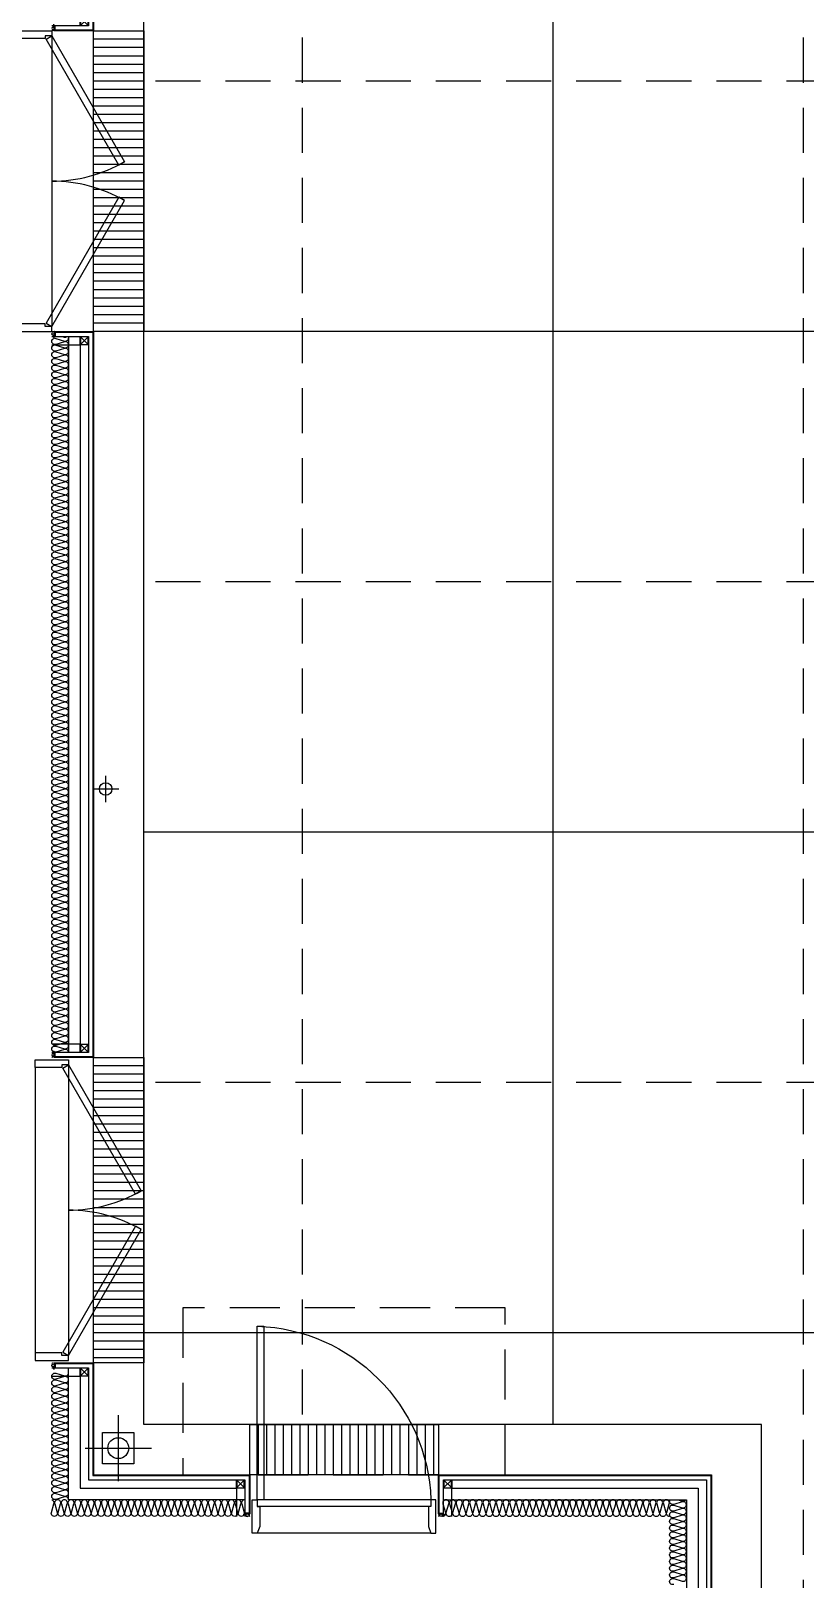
# Model space of a CAD drawing. Header units: millimetres. Extents: x -95754 to 177808, y 34455 to 149960.
# Drawn here: x 98629 to 103264, y 123630 to 132905 of the extents above; entities that cross this region are included whole.
import ezdxf

# ---------------------------------------------------------------- set-up
doc = ezdxf.new("R2010")
doc.units = ezdxf.units.MM
doc.header["$LTSCALE"] = 300
for name, pattern in [('CENTERX2', [4, 2.5, -0.5, 0.5, -0.5]), ('H1', [1.5, 1, -0.5]), ('HID', [2.8, 1.8, -1])]:
    doc.linetypes.add(name, pattern=pattern)
for name, color, linetype in [('6FIN', 6, 'Continuous'), ('A-DOOR', 4, 'Continuous'), ('A-DOOR-1', 1, 'Continuous'), ('A-DOOR-8', 8, 'Continuous'), ('A-FIN', 6, 'Continuous'), ('A-HIDDEN', 7, 'H1'), ('A-SYM', 7, 'Continuous'), ('A-TERNCH', 8, 'Continuous'), ('A-지붕바닥', 251, 'Continuous'), ('A-하지철물', 55, 'Continuous'), ('ISL', 251, 'Continuous'), ('loco_SCR', 1, 'Continuous'), ('SCREW', 6, 'Continuous'), ('SHEET', 6, 'Continuous'), ('보(girder)', 7, 'HID'), ('복합판넬', 6, 'Continuous'), ('우수계획', 7, 'Continuous'), ('코킹', 191, 'Continuous'), ('트랜치', 8, 'Continuous')]:
    doc.layers.add(name, color=color, linetype=linetype)

# ---------------------------------------------------------------- blocks, each defined once
blk = doc.blocks.new('FDD-2')
at = {"layer": 'A-DOOR', "linetype": 'Continuous'}
for points in [[(-870, 200), (-116.6, 635), (-96.6, 600.4), (-850, 165.4)], [(870, 200), (116.6, 635), (96.6, 600.4), (850, 165.4)], [(-900, 200), (-870, 200), (-870, 160), (-855, 160), (-855, 0), (-900, 0)], [(900, 200), (870, 200), (870, 160), (855, 160), (855, 0), (900, 0)]]:
    blk.add_lwpolyline(points, close=True, dxfattribs=at)
at = {"layer": 'A-DOOR-1', "linetype": 'Continuous'}
for centre, start, end in [((-870, 200), 0, 30), ((870, 200), 150, 180)]:
    blk.add_arc(centre, 870, start, end, dxfattribs=at)
at = {"layer": 'A-DOOR-8', "linetype": 'Continuous'}
for p, q in [((-870, 200), (870, 200)), ((-855, 0), (855, 0))]:
    blk.add_line(p, q, dxfattribs=at)
blk = doc.blocks.new('FSD-1')
at = {"layer": 'A-DOOR'}
for points in [[(190359.4, 600586.7), (190359.4, 600556.7), (190319.4, 600556.7), (190319.4, 600541.7), (190199.4, 600541.7), (190159.4, 600556.7), (190159.4, 600586.7)], [(190359.4, 599516.7), (191399.4, 599516.7), (191399.4, 599556.7), (190359.4, 599556.7)], [(190359.4, 599486.7), (190359.4, 599516.7), (190319.4, 599516.7), (190319.4, 599531.7), (190199.4, 599531.7), (190159.4, 599516.7), (190159.4, 599486.7)]]:
    blk.add_lwpolyline(points, close=True, dxfattribs=at)
at = {"layer": 'A-DOOR-1'}
blk.add_arc((190322.5, 599479.8), 1077.5, 1.96142, 88.03858, dxfattribs=at)
at = {"layer": 'A-DOOR-8'}
for p, q in [((190159.4, 600556.7), (190159.4, 599516.7)), ((190319.4, 600556.7), (190319.4, 599516.7)), ((190359.4, 600556.7), (190359.4, 599516.7))]:
    blk.add_line(p, q, dxfattribs=at)
blk = doc.blocks.new('*U2290')
at = {"layer": '6FIN'}
blk.add_lwpolyline([(25.3, 50), (-24.7, 50), (-24.7, 0), (25.3, 0)], close=True, dxfattribs=at)
at = {"layer": 'SHEET', "color": 8}
for p, q in [((-22.2, 2.5), (22.8, 47.5)), ((22.8, 2.5), (-22.2, 47.5))]:
    blk.add_line(p, q, dxfattribs=at)
blk.add_lwpolyline([(22.3, 2.3), (-21.7, 2.3, -0.414214), (-22.4, 3), (-22.4, 47, -0.414214), (-21.7, 47.7), (22.3, 47.7, -0.414214), (23, 47), (23, 3, -0.414214)], format="xyb", close=True, dxfattribs=at)
blk = doc.blocks.new('screw-2')
at = {"layer": 'loco_SCR', "linetype": 'CENTERX2'}
blk.add_line((-9, 0), (20, 0), dxfattribs=at)
at = {"layer": 'loco_SCR'}
for p, q in [((-2, 2), (-2, 3)), ((-1, 0), (-2, 1)), ((0, 4), (0, -4)), ((0, 2), (13, 2)), ((4, 2), (2, -3)), ((6, 2), (4, -3)), ((8, 2), (6, -3)), ((9, 2), (8, -3)), ((11, 2), (10, 1)), ((16, 0), (11, 1)), ((16, 0), (12, -2)), ((16, 0), (13, 2)), ((-1, 0), (-2, -1)), ((-2, -2), (-2, -3)), ((0, -2), (12, -2)), ((10, -1), (9, -3))]:
    blk.add_line(p, q, dxfattribs=at)
for centre, radius, start, end in [((0, 0), 4, 90, 270), ((-2, 1), 0.5, 135, 249.9068), ((-2, 3), 0.393, 352.9095, 75.2899), ((-1, 0), 0.262, 273.8076, 86.5479), ((11, -1), 1.4, 70.8182, 270.5294), ((-2, -1), 0.5, 109.9826, 225), ((-2, -3), 0.393, 261.9149, 3.4868)]:
    blk.add_arc(centre, radius, start, end, dxfattribs=at)
blk = doc.blocks.new('A$Caf999d5d')
at = {"layer": 'A-FIN'}
for p, q in [((-1, 15), (25, 14.9)), ((3, 19), (29, 18.9)), ((25, 7.4), (25, 14.9)), ((28, 7.4), (25, 7.4)), ((29, 7.4), (25, 7.4)), ((29, 7.4), (29, 18.9))]:
    blk.add_line(p, q, dxfattribs=at)
at = {"layer": '코킹', "color": 1}
blk.add_circle((14.5, 7.5), 7.5, dxfattribs=at)
at = {"layer": '코킹', "color": 1, "extrusion": (0, 0, -1)}
blk.add_ellipse((-1, 7.5), major_axis=(0, 7.5), ratio=0.368706, start_param=0, end_param=3.141604, dxfattribs=at)
at = {"layer": 'SCREW', "xscale": 0.700000000000001, "yscale": 0.700000000000001, "zscale": 0.700000000000001, "rotation": 359.9997454971837}
blk.add_blockref('screw-2', (25, 11.2), dxfattribs=at)
blk = doc.blocks.new('*U2296')
at = {"layer": 'A-하지철물'}
for points in [[(-555, -220), (-555, 0), (4485, 0), (4485, -220)], [(-505, -220), (-505, -50), (4435, -50), (4435, -220)]]:
    blk.add_lwpolyline(points, dxfattribs=at)
at = {"layer": '복합판넬'}
for points in [[(-585, -205), (-585, 30), (4515, 30), (4515, -205)], [(-581, -201), (-581, 26), (4511, 26), (4511, -201)]]:
    blk.add_lwpolyline(points, dxfattribs=at)
at = {"layer": 'A-FIN'}
blk.add_blockref('A$Caf999d5d', (-584, -220), dxfattribs=at)
at = {"layer": 'A-FIN', "xscale": -1}
blk.add_blockref('A$Caf999d5d', (4514, -220), dxfattribs=at)
at = {"layer": '보(girder)', "xscale": -1, "rotation": 180}
for p in [(-530.3, 0), (4459.7, 0)]:
    blk.add_blockref('*U2290', p, dxfattribs=at)
blk = doc.blocks.new('*U2297')
at = {"layer": 'A-하지철물'}
for points in [[(-570, -220), (-570, 0), (3720, 0), (3720, -220)], [(-520, -220), (-520, -50), (3670, -50), (3670, -220)]]:
    blk.add_lwpolyline(points, dxfattribs=at)
at = {"layer": '복합판넬'}
for points in [[(-600, -205), (-600, 30), (3750, 30), (3750, -205)], [(-596, -201), (-596, 26), (3746, 26), (3746, -201)]]:
    blk.add_lwpolyline(points, dxfattribs=at)
at = {"layer": 'A-FIN'}
blk.add_blockref('A$Caf999d5d', (-599, -220), dxfattribs=at)
at = {"layer": 'A-FIN', "xscale": -1}
blk.add_blockref('A$Caf999d5d', (3749, -220), dxfattribs=at)
at = {"layer": '보(girder)', "xscale": -1, "rotation": 180}
for p in [(-545.3, 0), (3694.7, 0)]:
    blk.add_blockref('*U2290', p, dxfattribs=at)
blk = doc.blocks.new('A$Cacae0627')
at = {"layer": '우수계획', "color": 1}
for p, q in [((0, 528), (0, -528)), ((-528, 0), (528, 0))]:
    blk.add_line(p, q, dxfattribs=at)
at = {"layer": '우수계획', "color": 6, "lineweight": -3}
blk.add_lwpolyline([(-250, 250), (250, 250), (250, -250), (-250, -250)], close=True, dxfattribs=at)
blk.add_circle((0, 0), 167, dxfattribs=at)
blk = doc.blocks.new('A$C2f499a12')
at = {"layer": 'A-SYM', "xscale": 0.3749999999999939, "yscale": 0.3749999999999939, "zscale": 0.3749999999999939}
blk.add_blockref('A$Cacae0627', (307.6, 197.9), dxfattribs=at)
blk = doc.blocks.new('A$C4ff37237')
at = {"layer": '우수계획', "color": 1}
for p, q in [((79.2, 158.3, 0), (79.2, 0, 0)), ((0, 79.2, 0), (158.3, 79.2, 0))]:
    blk.add_line(p, q, dxfattribs=at)
at = {"layer": '우수계획', "color": 6, "lineweight": -3}
blk.add_circle((79.2, 79.2, 0), 37.5, dxfattribs=at)
blk = doc.blocks.new('*U2338')
at = {"layer": '트랜치'}
for p, q in [((50, 300), (50, 0)), ((100, 300), (100, 0)), ((150, 300), (150, 0)), ((200, 300), (200, 0)), ((250, 300), (250, 0)), ((300, 300), (300, 0)), ((350, 300), (350, 0)), ((400, 300), (400, 0)), ((450, 300), (450, 0)), ((500, 300), (500, 0)), ((550, 300), (550, 0)), ((600, 300), (600, 0)), ((650, 300), (650, 0)), ((700, 300), (700, 0)), ((750, 300), (750, 0)), ((800, 300), (800, 0)), ((850, 300), (850, 0)), ((900, 300), (900, 0)), ((950, 300), (950, 0)), ((1000, 300), (1000, 0)), ((1050, 300), (1050, 0)), ((1100, 300), (1100, 0)), ((1150, 300), (1150, 0)), ((1200, 300), (1200, 0)), ((1250, 300), (1250, 0)), ((1300, 300), (1300, 0)), ((1350, 300), (1350, 0)), ((1400, 300), (1400, 0)), ((1450, 300), (1450, 0)), ((1500, 300), (1500, 0)), ((1550, 300), (1550, 0)), ((1600, 300), (1600, 0)), ((1650, 300), (1650, 0)), ((1700, 300), (1700, 0)), ((1750, 300), (1750, 0)), ((1800, 300), (1800, 0))]:
    blk.add_line(p, q, dxfattribs=at)
at = {"layer": '트랜치', "color": 0}
blk.add_lwpolyline([(0, 300), (1830, 300), (1830, 0), (0, 0)], close=True, dxfattribs=at)
blk = doc.blocks.new('*U2344')
at = {"layer": '트랜치'}
for p, q in [((50, 300), (50, 0)), ((100, 300), (100, 0)), ((150, 300), (150, 0)), ((200, 300), (200, 0)), ((250, 300), (250, 0)), ((300, 300), (300, 0)), ((350, 300), (350, 0)), ((400, 300), (400, 0)), ((450, 300), (450, 0)), ((500, 300), (500, 0)), ((550, 300), (550, 0)), ((600, 300), (600, 0)), ((650, 300), (650, 0)), ((700, 300), (700, 0)), ((750, 300), (750, 0)), ((800, 300), (800, 0)), ((850, 300), (850, 0)), ((900, 300), (900, 0)), ((950, 300), (950, 0)), ((1000, 300), (1000, 0)), ((1050, 300), (1050, 0)), ((1100, 300), (1100, 0))]:
    blk.add_line(p, q, dxfattribs=at)
at = {"layer": '트랜치', "color": 0}
blk.add_lwpolyline([(0, 300), (1130, 300), (1130, 0), (0, 0)], close=True, dxfattribs=at)
blk = doc.blocks.new('*U2337')
at = {"layer": '트랜치'}
for p, q in [((50, 300), (50, 0)), ((100, 300), (100, 0)), ((150, 300), (150, 0)), ((200, 300), (200, 0)), ((250, 300), (250, 0)), ((300, 300), (300, 0)), ((350, 300), (350, 0)), ((400, 300), (400, 0)), ((450, 300), (450, 0)), ((500, 300), (500, 0)), ((550, 300), (550, 0)), ((600, 300), (600, 0)), ((650, 300), (650, 0)), ((700, 300), (700, 0)), ((750, 300), (750, 0)), ((800, 300), (800, 0)), ((850, 300), (850, 0)), ((900, 300), (900, 0)), ((950, 300), (950, 0)), ((1000, 300), (1000, 0)), ((1050, 300), (1050, 0)), ((1100, 300), (1100, 0)), ((1150, 300), (1150, 0)), ((1200, 300), (1200, 0)), ((1250, 300), (1250, 0)), ((1300, 300), (1300, 0)), ((1350, 300), (1350, 0)), ((1400, 300), (1400, 0)), ((1450, 300), (1450, 0)), ((1500, 300), (1500, 0)), ((1550, 300), (1550, 0)), ((1600, 300), (1600, 0)), ((1650, 300), (1650, 0)), ((1700, 300), (1700, 0)), ((1750, 300), (1750, 0)), ((1800, 300), (1800, 0))]:
    blk.add_line(p, q, dxfattribs=at)
at = {"layer": '트랜치', "color": 0}
blk.add_lwpolyline([(0, 300), (1800, 300), (1800, 0), (0, 0)], close=True, dxfattribs=at)

msp = doc.modelspace()

# ---------------------------------------------------------------- linework, layer by layer
at = {"layer": 'A-HIDDEN', "elevation": 0}
msp.add_lwpolyline([(101468.6, 124255), (101468.6, 125255), (99538.6, 125255), (99538.6, 124255)], close=True, dxfattribs=at)
at = {"layer": 'A-TERNCH', "elevation": 0}
msp.add_lwpolyline([(146503.6, 123655), (108653.6, 123655), (108653.6, 107805), (103003.6, 107805), (103003.6, 108405), (101703.6, 108405), (101703.6, 107805), (99303.6, 107805), (99303.6, 116255), (103003.6, 116255), (103003.6, 124555), (99303.6, 124555), (99303.6, 148405), (101703.6, 148405), (101703.6, 147805), (103003.6, 147805), (103003.6, 148405), (112503.6, 148405), (112503.6, 147805), (113803.6, 147805), (113803.6, 148405), (123303.6, 148405)], dxfattribs=at)
at = {"layer": 'A-TERNCH'}
for points in [[(99003.6, 131105), (99003.6, 132905), (99303.6, 132905), (99303.6, 131105)], [(99003.6, 124925), (99003.6, 126755), (99303.6, 126755), (99303.6, 124925)]]:
    msp.add_lwpolyline(points, close=True, dxfattribs=at)
at = {"layer": 'A-TERNCH', "elevation": 0}
msp.add_lwpolyline([(101068.6, 124255), (99938.6, 124255), (99938.6, 124555), (101068.6, 124555)], close=True, dxfattribs=at)
at = {"layer": 'A-지붕바닥', "linetype": 'HID', "ltscale": 0.5}
for p, q in [((100253.6, 148405), (100253.6, 124555)), ((103253.6, 148405), (103253.6, 107805)), ((170203.6, 132605), (99303.6, 132605)), ((170203.6, 129605), (99303.6, 129605)), ((170203.6, 126605), (99303.6, 126605))]:
    msp.add_line(p, q, dxfattribs=at)
at = {"layer": 'A-지붕바닥'}
for p, q in [((101753.6, 147805), (101753.6, 124555)), ((170203.6, 131105), (99303.6, 131105)), ((170203.6, 128105), (99303.6, 128105)), ((170203.6, 125105), (99303.6, 125105))]:
    msp.add_line(p, q, dxfattribs=at)
at = {"layer": 'A-하지철물', "elevation": 0}
for points in [[(98753.6, 124895), (98973.6, 124895), (98973.6, 124225), (99908.6, 124225), (99908.6, 124005)], [(98753.6, 124845), (98923.6, 124845), (98923.6, 124175), (99858.6, 124175), (99858.6, 124005)], [(101098.6, 124005), (101098.6, 124225), (102673.6, 124225), (102673.6, 121285)], [(101148.6, 124005), (101148.6, 124175), (102623.6, 124175), (102623.6, 121335)]]:
    msp.add_lwpolyline(points, dxfattribs=at)
at = {"layer": 'ISL'}
for points in [[(98853.6, 126785, 0.509267), (98829.3, 126802.7), (98777.8, 126787.4, -1.372593), (98777.8, 126822.7), (98829.3, 126807.4, 0.509267), (98853.6, 126825, 0.509267), (98829.3, 126842.7), (98777.8, 126827.4, -1.372593), (98777.8, 126862.7), (98829.3, 126847.4, 0.509267), (98853.6, 126865, 0.509267), (98829.3, 126882.7), (98777.8, 126867.4, -1.372593), (98777.8, 126902.7), (98829.3, 126887.4, 0.509267), (98853.6, 126905, 0.509267), (98829.3, 126922.7), (98777.8, 126907.4, -1.372593), (98777.8, 126942.7), (98829.3, 126927.4, 0.509267), (98853.6, 126945, 0.509267), (98829.3, 126962.7), (98777.8, 126947.4, -1.372593), (98777.8, 126982.7), (98829.3, 126967.4, 0.509267), (98853.6, 126985, 0.509267), (98829.3, 127002.7), (98777.8, 126987.4, -1.372593), (98777.8, 127022.7), (98829.3, 127007.4, 0.509267), (98853.6, 127025, 0.509267), (98829.3, 127042.7), (98777.8, 127027.4, -1.372593), (98777.8, 127062.7), (98829.3, 127047.4, 0.509267), (98853.6, 127065, 0.509267), (98829.3, 127082.7), (98777.8, 127067.4, -1.372593), (98777.8, 127102.7), (98829.3, 127087.4, 0.509267), (98853.6, 127105, 0.509267), (98829.3, 127122.7), (98777.8, 127107.4, -1.372593), (98777.8, 127142.7), (98829.3, 127127.4, 0.509267), (98853.6, 127145, 0.509267), (98829.3, 127162.7), (98777.8, 127147.4, -1.372593), (98777.8, 127182.7), (98829.3, 127167.4, 0.509267), (98853.6, 127185, 0.509267), (98829.3, 127202.7), (98777.8, 127187.4, -1.372593), (98777.8, 127222.7), (98829.3, 127207.4, 0.509267), (98853.6, 127225, 0.509267), (98829.3, 127242.7), (98777.8, 127227.4, -1.372593), (98777.8, 127262.7), (98829.3, 127247.4, 0.509267), (98853.6, 127265, 0.509267), (98829.3, 127282.7), (98777.8, 127267.4, -1.372593), (98777.8, 127302.7), (98829.3, 127287.4, 0.509267), (98853.6, 127305, 0.509267), (98829.3, 127322.7), (98777.8, 127307.4, -1.372593), (98777.8, 127342.7), (98829.3, 127327.4, 0.509267), (98853.6, 127345, 0.509267), (98829.3, 127362.7), (98777.8, 127347.4, -1.372593), (98777.8, 127382.7), (98829.3, 127367.4, 0.509267), (98853.6, 127385, 0.509267), (98829.3, 127402.7), (98777.8, 127387.4, -1.372593), (98777.8, 127422.7), (98829.3, 127407.4, 0.509267), (98853.6, 127425, 0.509267), (98829.3, 127442.7), (98777.8, 127427.4, -1.372593), (98777.8, 127462.7), (98829.3, 127447.4, 0.509267), (98853.6, 127465, 0.509267), (98829.3, 127482.7), (98777.8, 127467.4, -1.372593), (98777.8, 127502.7), (98829.3, 127487.4, 0.509267), (98853.6, 127505, 0.509267), (98829.3, 127522.7), (98777.8, 127507.4, -1.372593), (98777.8, 127542.7), (98829.3, 127527.4, 0.509267), (98853.6, 127545, 0.509267), (98829.3, 127562.7), (98777.8, 127547.4, -1.372593), (98777.8, 127582.7), (98829.3, 127567.4, 0.509267), (98853.6, 127585, 0.509267), (98829.3, 127602.7), (98777.8, 127587.4, -1.372593), (98777.8, 127622.7), (98829.3, 127607.4, 0.509267), (98853.6, 127625, 0.509267), (98829.3, 127642.7), (98777.8, 127627.4, -1.372593), (98777.8, 127662.7), (98829.3, 127647.4, 0.509267), (98853.6, 127665, 0.509267), (98829.3, 127682.7), (98777.8, 127667.4, -1.372593), (98777.8, 127702.7), (98829.3, 127687.4, 0.509267), (98853.6, 127705, 0.509267), (98829.3, 127722.7), (98777.8, 127707.4, -1.372593), (98777.8, 127742.7), (98829.3, 127727.4, 0.509267), (98853.6, 127745, 0.509267), (98829.3, 127762.7), (98777.8, 127747.4, -1.372593), (98777.8, 127782.7), (98829.3, 127767.4, 0.509267), (98853.6, 127785, 0.509267), (98829.3, 127802.7), (98777.8, 127787.4, -1.372593), (98777.8, 127822.7), (98829.3, 127807.4, 0.509267), (98853.6, 127825, 0.509267), (98829.3, 127842.7), (98777.8, 127827.4, -1.372593), (98777.8, 127862.7), (98829.3, 127847.4, 0.509267), (98853.6, 127865, 0.509267), (98829.3, 127882.7), (98777.8, 127867.4, -1.372593), (98777.8, 127902.7), (98829.3, 127887.4, 0.509267), (98853.6, 127905, 0.509267), (98829.3, 127922.7), (98777.8, 127907.4, -1.372593), (98777.8, 127942.7), (98829.3, 127927.4, 0.509267), (98853.6, 127945, 0.509267), (98829.3, 127962.7), (98777.8, 127947.4, -1.372593), (98777.8, 127982.7), (98829.3, 127967.4, 0.509267), (98853.6, 127985, 0.509267), (98829.3, 128002.7), (98777.8, 127987.4, -1.372593), (98777.8, 128022.7), (98829.3, 128007.4, 0.509267), (98853.6, 128025, 0.509267), (98829.3, 128042.7), (98777.8, 128027.4, -1.372593), (98777.8, 128062.7), (98829.3, 128047.4, 0.509267), (98853.6, 128065, 0.509267), (98829.3, 128082.7), (98777.8, 128067.4, -1.372593), (98777.8, 128102.7), (98829.3, 128087.4, 0.509267), (98853.6, 128105, 0.509267), (98829.3, 128122.7), (98777.8, 128107.4, -1.372593), (98777.8, 128142.7), (98829.3, 128127.4, 0.509267), (98853.6, 128145, 0.509267), (98829.3, 128162.7), (98777.8, 128147.4, -1.372593), (98777.8, 128182.7), (98829.3, 128167.4, 0.509267), (98853.6, 128185, 0.509267), (98829.3, 128202.7), (98777.8, 128187.4, -1.372593), (98777.8, 128222.7), (98829.3, 128207.4, 0.509267), (98853.6, 128225, 0.509267), (98829.3, 128242.7), (98777.8, 128227.4, -1.372593), (98777.8, 128262.7), (98829.3, 128247.4, 0.509267), (98853.6, 128265, 0.509267), (98829.3, 128282.7), (98777.8, 128267.4, -1.372593), (98777.8, 128302.7), (98829.3, 128287.4, 0.509267), (98853.6, 128305, 0.509267), (98829.3, 128322.7), (98777.8, 128307.4, -1.372593), (98777.8, 128342.7), (98829.3, 128327.4, 0.509267), (98853.6, 128345, 0.509267), (98829.3, 128362.7), (98777.8, 128347.4, -1.372593), (98777.8, 128382.7), (98829.3, 128367.4, 0.509267), (98853.6, 128385, 0.509267), (98829.3, 128402.7), (98777.8, 128387.4, -1.372593), (98777.8, 128422.7), (98829.3, 128407.4, 0.509267), (98853.6, 128425, 0.509267), (98829.3, 128442.7), (98777.8, 128427.4, -1.372593), (98777.8, 128462.7), (98829.3, 128447.4, 0.509267), (98853.6, 128465, 0.509267), (98829.3, 128482.7), (98777.8, 128467.4, -1.372593), (98777.8, 128502.7), (98829.3, 128487.4, 0.509267), (98853.6, 128505, 0.509267), (98829.3, 128522.7), (98777.8, 128507.4, -1.372593), (98777.8, 128542.7), (98829.3, 128527.4, 0.509267), (98853.6, 128545, 0.509267), (98829.3, 128562.7), (98777.8, 128547.4, -1.372593), (98777.8, 128582.7), (98829.3, 128567.4, 0.509267), (98853.6, 128585, 0.509267), (98829.3, 128602.7), (98777.8, 128587.4, -1.372593), (98777.8, 128622.7), (98829.3, 128607.4, 0.509267), (98853.6, 128625, 0.509267), (98829.3, 128642.7), (98777.8, 128627.4, -1.372593), (98777.8, 128662.7), (98829.3, 128647.4, 0.509267), (98853.6, 128665, 0.509267), (98829.3, 128682.7), (98777.8, 128667.4, -1.372593), (98777.8, 128702.7), (98829.3, 128687.4, 0.509267), (98853.6, 128705, 0.509267), (98829.3, 128722.7), (98777.8, 128707.4, -1.372593), (98777.8, 128742.7), (98829.3, 128727.4, 0.509267), (98853.6, 128745, 0.509267), (98829.3, 128762.7), (98777.8, 128747.4, -1.372593), (98777.8, 128782.7), (98829.3, 128767.4, 0.509267), (98853.6, 128785, 0.509267), (98829.3, 128802.7), (98777.8, 128787.4, -1.372593), (98777.8, 128822.7), (98829.3, 128807.4, 0.509267), (98853.6, 128825, 0.509267), (98829.3, 128842.7), (98777.8, 128827.4, -1.372593), (98777.8, 128862.7), (98829.3, 128847.4, 0.509267), (98853.6, 128865, 0.509267), (98829.3, 128882.7), (98777.8, 128867.4, -1.372593), (98777.8, 128902.7), (98829.3, 128887.4, 0.509267), (98853.6, 128905, 0.509267), (98829.3, 128922.7), (98777.8, 128907.4, -1.372593), (98777.8, 128942.7), (98829.3, 128927.4, 0.509267), (98853.6, 128945, 0.509267), (98829.3, 128962.7), (98777.8, 128947.4, -1.372593), (98777.8, 128982.7), (98829.3, 128967.4, 0.509267), (98853.6, 128985, 0.509267), (98829.3, 129002.7), (98777.8, 128987.4, -1.372593), (98777.8, 129022.7), (98829.3, 129007.4, 0.509267), (98853.6, 129025, 0.509267), (98829.3, 129042.7), (98777.8, 129027.4, -1.372593), (98777.8, 129062.7), (98829.3, 129047.4, 0.509267), (98853.6, 129065, 0.509267), (98829.3, 129082.7), (98777.8, 129067.4, -1.372593), (98777.8, 129102.7), (98829.3, 129087.4, 0.509267), (98853.6, 129105, 0.509267), (98829.3, 129122.7), (98777.8, 129107.4, -1.372593), (98777.8, 129142.7), (98829.3, 129127.4, 0.509267), (98853.6, 129145, 0.509267), (98829.3, 129162.7), (98777.8, 129147.4, -1.372593), (98777.8, 129182.7), (98829.3, 129167.4, 0.509267), (98853.6, 129185, 0.509267), (98829.3, 129202.7), (98777.8, 129187.4, -1.372593), (98777.8, 129222.7), (98829.3, 129207.4, 0.509267), (98853.6, 129225, 0.509267), (98829.3, 129242.7), (98777.8, 129227.4, -1.372593), (98777.8, 129262.7), (98829.3, 129247.4, 0.509267), (98853.6, 129265, 0.509267), (98829.3, 129282.7), (98777.8, 129267.4, -1.372593), (98777.8, 129302.7), (98829.3, 129287.4, 0.509267), (98853.6, 129305, 0.509267), (98829.3, 129322.7), (98777.8, 129307.4, -1.372593), (98777.8, 129342.7), (98829.3, 129327.4, 0.509267), (98853.6, 129345, 0.509267), (98829.3, 129362.7), (98777.8, 129347.4, -1.372593), (98777.8, 129382.7), (98829.3, 129367.4, 0.509267), (98853.6, 129385, 0.509267), (98829.3, 129402.7), (98777.8, 129387.4, -1.372593), (98777.8, 129422.7), (98829.3, 129407.4, 0.509267), (98853.6, 129425, 0.509267), (98829.3, 129442.7), (98777.8, 129427.4, -1.372593), (98777.8, 129462.7), (98829.3, 129447.4, 0.509267), (98853.6, 129465, 0.509267), (98829.3, 129482.7), (98777.8, 129467.4, -1.372593), (98777.8, 129502.7), (98829.3, 129487.4, 0.509267), (98853.6, 129505, 0.509267), (98829.3, 129522.7), (98777.8, 129507.4, -1.372593), (98777.8, 129542.7), (98829.3, 129527.4, 0.509267), (98853.6, 129545, 0.509267), (98829.3, 129562.7), (98777.8, 129547.4, -1.372593), (98777.8, 129582.7), (98829.3, 129567.4, 0.509267), (98853.6, 129585, 0.509267), (98829.3, 129602.7), (98777.8, 129587.4, -1.372593), (98777.8, 129622.7), (98829.3, 129607.4, 0.509267), (98853.6, 129625, 0.509267), (98829.3, 129642.7), (98777.8, 129627.4, -1.372593), (98777.8, 129662.7), (98829.3, 129647.4, 0.509267), (98853.6, 129665, 0.509267), (98829.3, 129682.7), (98777.8, 129667.4, -1.372593), (98777.8, 129702.7), (98829.3, 129687.4, 0.509267), (98853.6, 129705, 0.509267), (98829.3, 129722.7), (98777.8, 129707.4, -1.372593), (98777.8, 129742.7), (98829.3, 129727.4, 0.509267), (98853.6, 129745, 0.509267), (98829.3, 129762.7), (98777.8, 129747.4, -1.372593), (98777.8, 129782.7), (98829.3, 129767.4, 0.509267), (98853.6, 129785, 0.509267), (98829.3, 129802.7), (98777.8, 129787.4, -1.372593), (98777.8, 129822.7), (98829.3, 129807.4, 0.509267), (98853.6, 129825, 0.509267), (98829.3, 129842.7), (98777.8, 129827.4, -1.372593), (98777.8, 129862.7), (98829.3, 129847.4, 0.509267), (98853.6, 129865, 0.509267), (98829.3, 129882.7), (98777.8, 129867.4, -1.372593), (98777.8, 129902.7), (98829.3, 129887.4, 0.509267), (98853.6, 129905, 0.509267), (98829.3, 129922.7), (98777.8, 129907.4, -1.372593), (98777.8, 129942.7), (98829.3, 129927.4, 0.509267), (98853.6, 129945, 0.509267), (98829.3, 129962.7), (98777.8, 129947.4, -1.372593), (98777.8, 129982.7), (98829.3, 129967.4, 0.509267), (98853.6, 129985, 0.509267), (98829.3, 130002.7), (98777.8, 129987.4, -1.372593), (98777.8, 130022.7), (98829.3, 130007.4, 0.509267), (98853.6, 130025, 0.509267), (98829.3, 130042.7), (98777.8, 130027.4, -1.372593), (98777.8, 130062.7), (98829.3, 130047.4, 0.509267), (98853.6, 130065, 0.509267), (98829.3, 130082.7), (98777.8, 130067.4, -1.372593), (98777.8, 130102.7), (98829.3, 130087.4, 0.509267), (98853.6, 130105, 0.509267), (98829.3, 130122.7), (98777.8, 130107.4, -1.372593), (98777.8, 130142.7), (98829.3, 130127.4, 0.509267), (98853.6, 130145, 0.509267), (98829.3, 130162.7), (98777.8, 130147.4, -1.372593), (98777.8, 130182.7), (98829.3, 130167.4, 0.509267), (98853.6, 130185, 0.509267), (98829.3, 130202.7), (98777.8, 130187.4, -1.372593), (98777.8, 130222.7), (98829.3, 130207.4, 0.509267), (98853.6, 130225, 0.509267), (98829.3, 130242.7), (98777.8, 130227.4, -1.372593), (98777.8, 130262.7), (98829.3, 130247.4, 0.509267), (98853.6, 130265, 0.509267), (98829.3, 130282.7), (98777.8, 130267.4, -1.372593), (98777.8, 130302.7), (98829.3, 130287.4, 0.509267), (98853.6, 130305, 0.509267), (98829.3, 130322.7), (98777.8, 130307.4, -1.372593), (98777.8, 130342.7), (98829.3, 130327.4, 0.509267), (98853.6, 130345, 0.509267), (98829.3, 130362.7), (98777.8, 130347.4, -1.372593), (98777.8, 130382.7), (98829.3, 130367.4, 0.509267), (98853.6, 130385, 0.509267), (98829.3, 130402.7), (98777.8, 130387.4, -1.372593), (98777.8, 130422.7), (98829.3, 130407.4, 0.509267), (98853.6, 130425, 0.509267), (98829.3, 130442.7), (98777.8, 130427.4, -1.372593), (98777.8, 130462.7), (98829.3, 130447.4, 0.509267), (98853.6, 130465, 0.509267), (98829.3, 130482.7), (98777.8, 130467.4, -1.372593), (98777.8, 130502.7), (98829.3, 130487.4, 0.509267), (98853.6, 130505, 0.509267), (98829.3, 130522.7), (98777.8, 130507.4, -1.372593), (98777.8, 130542.7), (98829.3, 130527.4, 0.509267), (98853.6, 130545, 0.509267), (98829.3, 130562.7), (98777.8, 130547.4, -1.372593), (98777.8, 130582.7), (98829.3, 130567.4, 0.509267), (98853.6, 130585, 0.509267), (98829.3, 130602.7), (98777.8, 130587.4, -1.372593), (98777.8, 130622.7), (98829.3, 130607.4, 0.509267), (98853.6, 130625, 0.509267), (98829.3, 130642.7), (98777.8, 130627.4, -1.372593), (98777.8, 130662.7), (98829.3, 130647.4, 0.509267), (98853.6, 130665, 0.509267), (98829.3, 130682.7), (98777.8, 130667.4, -1.372593), (98777.8, 130702.7), (98829.3, 130687.4, 0.509267), (98853.6, 130705, 0.509267), (98829.3, 130722.7), (98777.8, 130707.4, -1.372593), (98777.8, 130742.7), (98829.3, 130727.4, 0.509267), (98853.6, 130745, 0.509267), (98829.3, 130762.7), (98777.8, 130747.4, -1.372593), (98777.8, 130782.7), (98829.3, 130767.4, 0.509267), (98853.6, 130785, 0.509267), (98829.3, 130802.7), (98777.8, 130787.4, -1.372593), (98777.8, 130822.7), (98829.3, 130807.4, 0.509267), (98853.6, 130825, 0.509267), (98829.3, 130842.7), (98777.8, 130827.4, -1.372593), (98777.8, 130862.7), (98829.3, 130847.4, 0.509267), (98853.6, 130865, 0.509267), (98829.3, 130882.7), (98777.8, 130867.4, -1.372593), (98777.8, 130902.7), (98829.3, 130887.4, 0.509267), (98853.6, 130905, 0.509267), (98829.3, 130922.7), (98777.8, 130907.4, -1.372593), (98777.8, 130942.7), (98829.3, 130927.4, 0.509267), (98853.6, 130945, 0.509267), (98829.3, 130962.7), (98777.8, 130947.4, -1.372593), (98777.8, 130982.7), (98829.3, 130967.4, 0.509267), (98853.6, 130985, 0.509267), (98829.3, 131002.7), (98777.8, 130987.4, -1.372593), (98777.8, 131022.7), (98829.3, 131007.4, 0.509267), (98853.6, 131025, 0.509267), (98829.3, 131042.7), (98777.8, 131027.4, -1.372593), (98777.8, 131062.7), (98829.3, 131047.4, 0.509267), (98853.6, 131065)], [(98812.8, 131075), (98826.5, 131071.3, 0.278215), (98846.8, 131075)], [(98773.3, 126785, -0.006791), (98773.8, 126785)]]:
    msp.add_lwpolyline(points, format="xyb", dxfattribs=at)
msp.add_lwpolyline([(98853.6, 131075), (98853.6, 126785)], dxfattribs=at)
at = {"layer": 'ISL', "elevation": 0}
for points in [[(98853.6, 124105, 0.509267), (98829.3, 124122.7), (98777.8, 124107.4, -1.372593), (98777.8, 124142.7), (98829.3, 124127.4, 0.509267), (98853.6, 124145, 0.509267), (98829.3, 124162.7), (98777.8, 124147.4, -1.372593), (98777.8, 124182.7), (98829.3, 124167.4, 0.509267), (98853.6, 124185, 0.509267), (98829.3, 124202.7), (98777.8, 124187.4, -1.372593), (98777.8, 124222.7), (98829.3, 124207.4, 0.509267), (98853.6, 124225, 0.509267), (98829.3, 124242.7), (98777.8, 124227.4, -1.372593), (98777.8, 124262.7), (98829.3, 124247.4, 0.509267), (98853.6, 124265, 0.509267), (98829.3, 124282.7), (98777.8, 124267.4, -1.372593), (98777.8, 124302.7), (98829.3, 124287.4, 0.509267), (98853.6, 124305, 0.509267), (98829.3, 124322.7), (98777.8, 124307.4, -1.372593), (98777.8, 124342.7), (98829.3, 124327.4, 0.509267), (98853.6, 124345, 0.509267), (98829.3, 124362.7), (98777.8, 124347.4, -1.372593), (98777.8, 124382.7), (98829.3, 124367.4, 0.509267), (98853.6, 124385, 0.509267), (98829.3, 124402.7), (98777.8, 124387.4, -1.372593), (98777.8, 124422.7), (98829.3, 124407.4, 0.509267), (98853.6, 124425, 0.509267), (98829.3, 124442.7), (98777.8, 124427.4, -1.372593), (98777.8, 124462.7), (98829.3, 124447.4, 0.509267), (98853.6, 124465, 0.509267), (98829.3, 124482.7), (98777.8, 124467.4, -1.372593), (98777.8, 124502.7), (98829.3, 124487.4, 0.509267), (98853.6, 124505, 0.509267), (98829.3, 124522.7), (98777.8, 124507.4, -1.372593), (98777.8, 124542.7), (98829.3, 124527.4, 0.509267), (98853.6, 124545, 0.509267), (98829.3, 124562.7), (98777.8, 124547.4, -1.372593), (98777.8, 124582.7), (98829.3, 124567.4, 0.509267), (98853.6, 124585, 0.509267), (98829.3, 124602.7), (98777.8, 124587.4, -1.372593), (98777.8, 124622.7), (98829.3, 124607.4, 0.509267), (98853.6, 124625, 0.509267), (98829.3, 124642.7), (98777.8, 124627.4, -1.372593), (98777.8, 124662.7), (98829.3, 124647.4, 0.509267), (98853.6, 124665, 0.509267), (98829.3, 124682.7), (98777.8, 124667.4, -1.372593), (98777.8, 124702.7), (98829.3, 124687.4, 0.509267), (98853.6, 124705, 0.509267), (98829.3, 124722.7), (98777.8, 124707.4, -1.372593), (98777.8, 124742.7), (98829.3, 124727.4, 0.509267), (98853.6, 124745, 0.509267), (98829.3, 124762.7), (98777.8, 124747.4, -1.372593), (98777.8, 124782.7), (98829.3, 124767.4, 0.509267), (98853.6, 124785, 0.509267), (98829.3, 124802.7), (98777.8, 124787.4, -1.372593), (98777.8, 124822.7), (98829.3, 124807.4, 0.509267), (98853.6, 124825, 0.509267), (98829.3, 124842.7), (98777.8, 124827.4, -1.372593), (98777.8, 124862.7), (98829.3, 124847.4, 0.509267), (98853.6, 124865)], [(98833.8, 124895, -0.006791), (98833.3, 124895, -0.006791)], [(99908.6, 124105, 0.509267), (99890.9, 124080.8), (99906.2, 124029.3, -1.372593), (99870.9, 124029.3), (99886.2, 124080.8, 0.509267), (99868.6, 124105, 0.509267), (99850.9, 124080.8), (99866.2, 124029.3, -1.372593), (99830.9, 124029.3), (99846.2, 124080.8, 0.509267), (99828.6, 124105, 0.509267), (99810.9, 124080.8), (99826.2, 124029.3, -1.372593), (99790.9, 124029.3), (99806.2, 124080.8, 0.509267), (99788.6, 124105, 0.509267), (99770.9, 124080.8), (99786.2, 124029.3, -1.372593), (99750.9, 124029.3), (99766.2, 124080.8, 0.509267), (99748.6, 124105, 0.509267), (99730.9, 124080.8), (99746.2, 124029.3, -1.372593), (99710.9, 124029.3), (99726.2, 124080.8, 0.509267), (99708.6, 124105, 0.509267), (99690.9, 124080.8), (99706.2, 124029.3, -1.372593), (99670.9, 124029.3), (99686.2, 124080.8, 0.509267), (99668.6, 124105, 0.509267), (99650.9, 124080.8), (99666.2, 124029.3, -1.372593), (99630.9, 124029.3), (99646.2, 124080.8, 0.509267), (99628.6, 124105, 0.509267), (99610.9, 124080.8), (99626.2, 124029.3, -1.372593), (99590.9, 124029.3), (99606.2, 124080.8, 0.509267), (99588.6, 124105, 0.509267), (99570.9, 124080.8), (99586.2, 124029.3, -1.372593), (99550.9, 124029.3), (99566.2, 124080.8, 0.509267), (99548.6, 124105, 0.509267), (99530.9, 124080.8), (99546.2, 124029.3, -1.372593), (99510.9, 124029.3), (99526.2, 124080.8, 0.509267), (99508.6, 124105, 0.509267), (99490.9, 124080.8), (99506.2, 124029.3, -1.372593), (99470.9, 124029.3), (99486.2, 124080.8, 0.509267), (99468.6, 124105, 0.509267), (99450.9, 124080.8), (99466.2, 124029.3, -1.372593), (99430.9, 124029.3), (99446.2, 124080.8, 0.509267), (99428.6, 124105, 0.509267), (99410.9, 124080.8), (99426.2, 124029.3, -1.372593), (99390.9, 124029.3), (99406.2, 124080.8, 0.509267), (99388.6, 124105, 0.509267), (99370.9, 124080.8), (99386.2, 124029.3, -1.372593), (99350.9, 124029.3), (99366.2, 124080.8, 0.509267), (99348.6, 124105, 0.509267), (99330.9, 124080.8), (99346.2, 124029.3, -1.372593), (99310.9, 124029.3), (99326.2, 124080.8, 0.509267), (99308.6, 124105, 0.509267), (99290.9, 124080.8), (99306.2, 124029.3, -1.372593), (99270.9, 124029.3), (99286.2, 124080.8, 0.509267), (99268.6, 124105, 0.509267), (99250.9, 124080.8), (99266.2, 124029.3, -1.372593), (99230.9, 124029.3), (99246.2, 124080.8, 0.509267), (99228.6, 124105, 0.509267), (99210.9, 124080.8), (99226.2, 124029.3, -1.372593), (99190.9, 124029.3), (99206.2, 124080.8, 0.509267), (99188.6, 124105, 0.509267), (99170.9, 124080.8), (99186.2, 124029.3, -1.372593), (99150.9, 124029.3), (99166.2, 124080.8, 0.509267), (99148.6, 124105, 0.509267), (99130.9, 124080.8), (99146.2, 124029.3, -1.372593), (99110.9, 124029.3), (99126.2, 124080.8, 0.509267), (99108.6, 124105, 0.509267), (99090.9, 124080.8), (99106.2, 124029.3, -1.372593), (99070.9, 124029.3), (99086.2, 124080.8, 0.509267), (99068.6, 124105, 0.509267), (99050.9, 124080.8), (99066.2, 124029.3, -1.372593), (99030.9, 124029.3), (99046.2, 124080.8, 0.509267), (99028.6, 124105, 0.509267), (99010.9, 124080.8), (99026.2, 124029.3, -1.372593), (98990.9, 124029.3), (99006.2, 124080.8, 0.509267), (98988.6, 124105, 0.509267), (98970.9, 124080.8), (98986.2, 124029.3, -1.372593), (98950.9, 124029.3), (98966.2, 124080.8, 0.509267), (98948.6, 124105, 0.509267), (98930.9, 124080.8), (98946.2, 124029.3, -1.372593), (98910.9, 124029.3), (98926.2, 124080.8, 0.509267), (98908.6, 124105, 0.509267), (98890.9, 124080.8), (98906.2, 124029.3, -1.372593), (98870.9, 124029.3), (98886.2, 124080.8, 0.509267), (98868.6, 124105, 0.509267), (98850.9, 124080.8), (98866.2, 124029.3, -1.372593), (98830.9, 124029.3), (98846.2, 124080.8, 0.509267), (98828.6, 124105, 0.509267), (98810.9, 124080.8), (98826.2, 124029.3, -1.372593), (98790.9, 124029.3), (98806.2, 124080.8, 0.509267), (98788.6, 124105, 0.509267), (98770.9, 124080.8), (98786.2, 124029.3, -1.372593), (98750.9, 124029.3), (98766.2, 124080.8, 0.425742), (98753.6, 124104.3, 0.425742)], [(102453.6, 124005, -0.509267), (102435.9, 124029.3), (102451.2, 124080.8, 1.372593), (102415.9, 124080.8), (102431.2, 124029.3, -0.509267), (102413.6, 124005, -0.509267), (102395.9, 124029.3), (102411.2, 124080.8, 1.372593), (102375.9, 124080.8), (102391.2, 124029.3, -0.509267), (102373.6, 124005, -0.509267), (102355.9, 124029.3), (102371.2, 124080.8, 1.372593), (102335.9, 124080.8), (102351.2, 124029.3, -0.509267), (102333.6, 124005, -0.509267), (102315.9, 124029.3), (102331.2, 124080.8, 1.372593), (102295.9, 124080.8), (102311.2, 124029.3, -0.509267), (102293.6, 124005, -0.509267), (102275.9, 124029.3), (102291.2, 124080.8, 1.372593), (102255.9, 124080.8), (102271.2, 124029.3, -0.509267), (102253.6, 124005, -0.509267), (102235.9, 124029.3), (102251.2, 124080.8, 1.372593), (102215.9, 124080.8), (102231.2, 124029.3, -0.509267), (102213.6, 124005, -0.509267), (102195.9, 124029.3), (102211.2, 124080.8, 1.372593), (102175.9, 124080.8), (102191.2, 124029.3, -0.509267), (102173.6, 124005, -0.509267), (102155.9, 124029.3), (102171.2, 124080.8, 1.372593), (102135.9, 124080.8), (102151.2, 124029.3, -0.509267), (102133.6, 124005, -0.509267), (102115.9, 124029.3), (102131.2, 124080.8, 1.372593), (102095.9, 124080.8), (102111.2, 124029.3, -0.509267), (102093.6, 124005, -0.509267), (102075.9, 124029.3), (102091.2, 124080.8, 1.372593), (102055.9, 124080.8), (102071.2, 124029.3, -0.509267), (102053.6, 124005, -0.509267), (102035.9, 124029.3), (102051.2, 124080.8, 1.372593), (102015.9, 124080.8), (102031.2, 124029.3, -0.509267), (102013.6, 124005, -0.509267), (101995.9, 124029.3), (102011.2, 124080.8, 1.372593), (101975.9, 124080.8), (101991.2, 124029.3, -0.509267), (101973.6, 124005, -0.509267), (101955.9, 124029.3), (101971.2, 124080.8, 1.372593), (101935.9, 124080.8), (101951.2, 124029.3, -0.509267), (101933.6, 124005, -0.509267), (101915.9, 124029.3), (101931.2, 124080.8, 1.372593), (101895.9, 124080.8), (101911.2, 124029.3, -0.509267), (101893.6, 124005, -0.509267), (101875.9, 124029.3), (101891.2, 124080.8, 1.372593), (101855.9, 124080.8), (101871.2, 124029.3, -0.509267), (101853.6, 124005, -0.509267), (101835.9, 124029.3), (101851.2, 124080.8, 1.372593), (101815.9, 124080.8), (101831.2, 124029.3, -0.509267), (101813.6, 124005, -0.509267), (101795.9, 124029.3), (101811.2, 124080.8, 1.372593), (101775.9, 124080.8), (101791.2, 124029.3, -0.509267), (101773.6, 124005, -0.509267), (101755.9, 124029.3), (101771.2, 124080.8, 1.372593), (101735.9, 124080.8), (101751.2, 124029.3, -0.509267), (101733.6, 124005, -0.509267), (101715.9, 124029.3), (101731.2, 124080.8, 1.372593), (101695.9, 124080.8), (101711.2, 124029.3, -0.509267), (101693.6, 124005, -0.509267), (101675.9, 124029.3), (101691.2, 124080.8, 1.372593), (101655.9, 124080.8), (101671.2, 124029.3, -0.509267), (101653.6, 124005, -0.509267), (101635.9, 124029.3), (101651.2, 124080.8, 1.372593), (101615.9, 124080.8), (101631.2, 124029.3, -0.509267), (101613.6, 124005, -0.509267), (101595.9, 124029.3), (101611.2, 124080.8, 1.372593), (101575.9, 124080.8), (101591.2, 124029.3, -0.509267), (101573.6, 124005, -0.509267), (101555.9, 124029.3), (101571.2, 124080.8, 1.372593), (101535.9, 124080.8), (101551.2, 124029.3, -0.509267), (101533.6, 124005, -0.509267), (101515.9, 124029.3), (101531.2, 124080.8, 1.372593), (101495.9, 124080.8), (101511.2, 124029.3, -0.509267), (101493.6, 124005, -0.509267), (101475.9, 124029.3), (101491.2, 124080.8, 1.372593), (101455.9, 124080.8), (101471.2, 124029.3, -0.509267), (101453.6, 124005, -0.509267), (101435.9, 124029.3), (101451.2, 124080.8, 1.372593), (101415.9, 124080.8), (101431.2, 124029.3, -0.509267), (101413.6, 124005, -0.509267), (101395.9, 124029.3), (101411.2, 124080.8, 1.372593), (101375.9, 124080.8), (101391.2, 124029.3, -0.509267), (101373.6, 124005, -0.509267), (101355.9, 124029.3), (101371.2, 124080.8, 1.372593), (101335.9, 124080.8), (101351.2, 124029.3, -0.509267), (101333.6, 124005, -0.509267), (101315.9, 124029.3), (101331.2, 124080.8, 1.372593), (101295.9, 124080.8), (101311.2, 124029.3, -0.509267), (101293.6, 124005, -0.509267), (101275.9, 124029.3), (101291.2, 124080.8, 1.372593), (101255.9, 124080.8), (101271.2, 124029.3, -0.509267), (101253.6, 124005, -0.509267), (101235.9, 124029.3), (101251.2, 124080.8, 1.372593), (101215.9, 124080.8), (101231.2, 124029.3, -0.509267), (101213.6, 124005, -0.509267), (101195.9, 124029.3), (101211.2, 124080.8, 1.372593), (101175.9, 124080.8), (101191.2, 124029.3, -0.509267), (101173.6, 124005, -0.509267), (101155.9, 124029.3), (101171.2, 124080.8, 1.372593), (101135.9, 124080.8), (101151.2, 124029.3, -0.509267), (101133.6, 124005, -0.509267), (101115.9, 124029.3), (101131.2, 124080.8, 1.372593), (101095.9, 124080.8), (101111.2, 124029.3, -0.509267), (101093.6, 124005)], [(102477.8, 123597.4, -1.372593), (102477.8, 123632.7), (102529.3, 123617.4, 0.509267), (102553.6, 123635, 0.509267), (102529.3, 123652.7), (102477.8, 123637.4, -1.372593), (102477.8, 123672.7), (102529.3, 123657.4, 0.509267), (102553.6, 123675, 0.509267), (102529.3, 123692.7), (102477.8, 123677.4, -1.372593), (102477.8, 123712.7), (102529.3, 123697.4, 0.509267), (102553.6, 123715, 0.509267), (102529.3, 123732.7), (102477.8, 123717.4, -1.372593), (102477.8, 123752.7), (102529.3, 123737.4, 0.509267), (102553.6, 123755, 0.509267), (102529.3, 123772.7), (102477.8, 123757.4, -1.372593), (102477.8, 123792.7), (102529.3, 123777.4, 0.509267), (102553.6, 123795, 0.509267), (102529.3, 123812.7), (102477.8, 123797.4, -1.372593), (102477.8, 123832.7), (102529.3, 123817.4, 0.509267), (102553.6, 123835, 0.509267), (102529.3, 123852.7), (102477.8, 123837.4, -1.372593), (102477.8, 123872.7), (102529.3, 123857.4, 0.509267), (102553.6, 123875, 0.509267), (102529.3, 123892.7), (102477.8, 123877.4, -1.372593), (102477.8, 123912.7), (102529.3, 123897.4, 0.509267), (102553.6, 123915, 0.509267), (102529.3, 123932.7), (102477.8, 123917.4, -1.372593), (102477.8, 123952.7), (102529.3, 123937.4, 0.509267), (102553.6, 123955, 0.509267), (102529.3, 123972.7), (102477.8, 123957.4, -1.372593), (102477.8, 123992.7), (102529.3, 123977.4, 0.509267), (102553.6, 123995, 0.509267), (102529.3, 124012.7), (102477.8, 123997.4, -1.372593), (102477.8, 124032.7), (102529.3, 124017.4, 0.509267), (102553.6, 124035, 0.509267), (102529.3, 124052.7), (102477.8, 124037.4, -1.372593), (102477.8, 124072.7), (102529.3, 124057.4, 0.509267), (102553.6, 124075, 0.509267), (102529.3, 124092.7), (102477.8, 124077.4, -0.702757), (102456.5, 124105, -0.702757)], [(102503.6, 124105), (102529.3, 124097.4, 0.340671), (102550.6, 124105, 0.340671)]]:
    msp.add_lwpolyline(points, format="xyb", dxfattribs=at)
for points in [[(99908.6, 124105), (98853.6, 124105), (98853.6, 124895)], [(101098.6, 124105), (102553.6, 124105), (102553.6, 121355)]]:
    msp.add_lwpolyline(points, dxfattribs=at)
at = {"layer": '복합판넬', "elevation": 0}
for points in [[(98768.6, 124925), (99003.6, 124925), (99003.6, 124255), (99938.6, 124255), (99938.6, 124020)], [(98772.6, 124921), (98999.6, 124921), (98999.6, 124251), (99934.6, 124251), (99934.6, 124024)], [(101068.6, 124020), (101068.6, 124255), (102703.6, 124255), (102703.6, 121255)], [(101072.6, 124024), (101072.6, 124251), (102699.6, 124251), (102699.6, 121259)]]:
    msp.add_lwpolyline(points, dxfattribs=at)

# ---------------------------------------------------------------- block references
at = {"layer": 'A-DOOR', "rotation": 270}
for p in [(98553.6, 132005), (98653.6, 125840)]:
    msp.add_blockref('FDD-2', p, dxfattribs=at)
at = {"layer": 'A-DOOR', "xscale": -1, "rotation": 270}
msp.add_blockref('FSD-1', (-499533.1, -66254.4), dxfattribs=at)
at = {"layer": 'A-FIN', "rotation": 270}
msp.add_blockref('A$Caf999d5d', (98753.6, 124924), dxfattribs=at)
at = {"layer": 'A-FIN', "xscale": -1}
msp.add_blockref('A$Caf999d5d', (99937.6, 124005), dxfattribs=at)
at = {"layer": 'A-FIN'}
msp.add_blockref('A$Caf999d5d', (101069.5, 124005), dxfattribs=at)
at = {"layer": 'A-지붕바닥'}
for name, p in [('A$C4ff37237', (98996.3, 128284.5)), ('A$C2f499a12', (98843.8, 124216.3))]:
    msp.add_blockref(name, p, dxfattribs=at)
at = {"layer": '보(girder)', "xscale": -1}
for p, rotation in [((98973.6, 124870.3), 90), ((99883.3, 124225), 180), ((101123.3, 124225), 180)]:
    msp.add_blockref('*U2290', p, dxfattribs=dict(at, rotation=rotation))
at = {"layer": '복합판넬', "rotation": 270}
for name, p in [('*U2296', (98973.6, 137420)), ('*U2297', (98973.6, 130505))]:
    msp.add_blockref(name, p, dxfattribs=at)
at = {"layer": '트랜치', "color": 0, "rotation": 270}
for name, p in [('*U2337', (99003.6, 132905)), ('*U2338', (99003.6, 126755))]:
    msp.add_blockref(name, p, dxfattribs=at)
at = {"layer": '트랜치', "color": 0}
msp.add_blockref('*U2344', (99938.6, 124255), dxfattribs=at)

doc.saveas('drawing.dxf')
